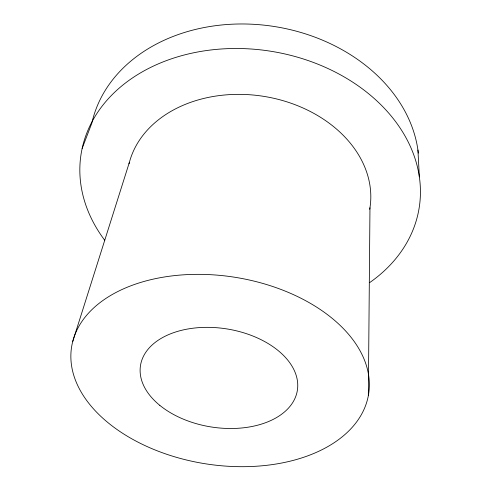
<?xml version="1.0" encoding="UTF-8"?>
<svg xmlns="http://www.w3.org/2000/svg" width="491" height="491" viewBox="0 0 491 491"><rect width="100%" height="100%" fill="white"/><g stroke="black" fill="none" stroke-linecap="round" stroke-linejoin="round"><path stroke-width="0.74" d="M368.33 395.715A150.363 94.413 9 0 0 161.091 277.544A150.363 94.413 9 0 0 130.894 438.303A150.363 94.413 9 0 0 368.33 395.715L369.969 207.773M72.736 341.497L129.385 162.337M82.15 148.423L91.86 123.088A165.565 130.232 9 0 1 260.936 24.845A165.565 130.232 9 0 1 418.326 153.094M417.933 150.025L419.351 176.895M129.004 163.828A122.56 93.658 9 0 1 268.196 97.132A122.56 93.658 9 0 1 369.717 209.276M104.755 240.32A171.169 131.312 9 0 1 150.584 67.445A171.169 131.312 9 0 1 380.304 104.178A171.169 131.312 9 0 1 369.582 282.663M159.778 405.327A79.407 49.64 9 0 0 293.612 401.049A79.407 49.64 9 0 0 203.409 327.405A79.407 49.64 9 0 0 159.778 405.327"/></g></svg>
